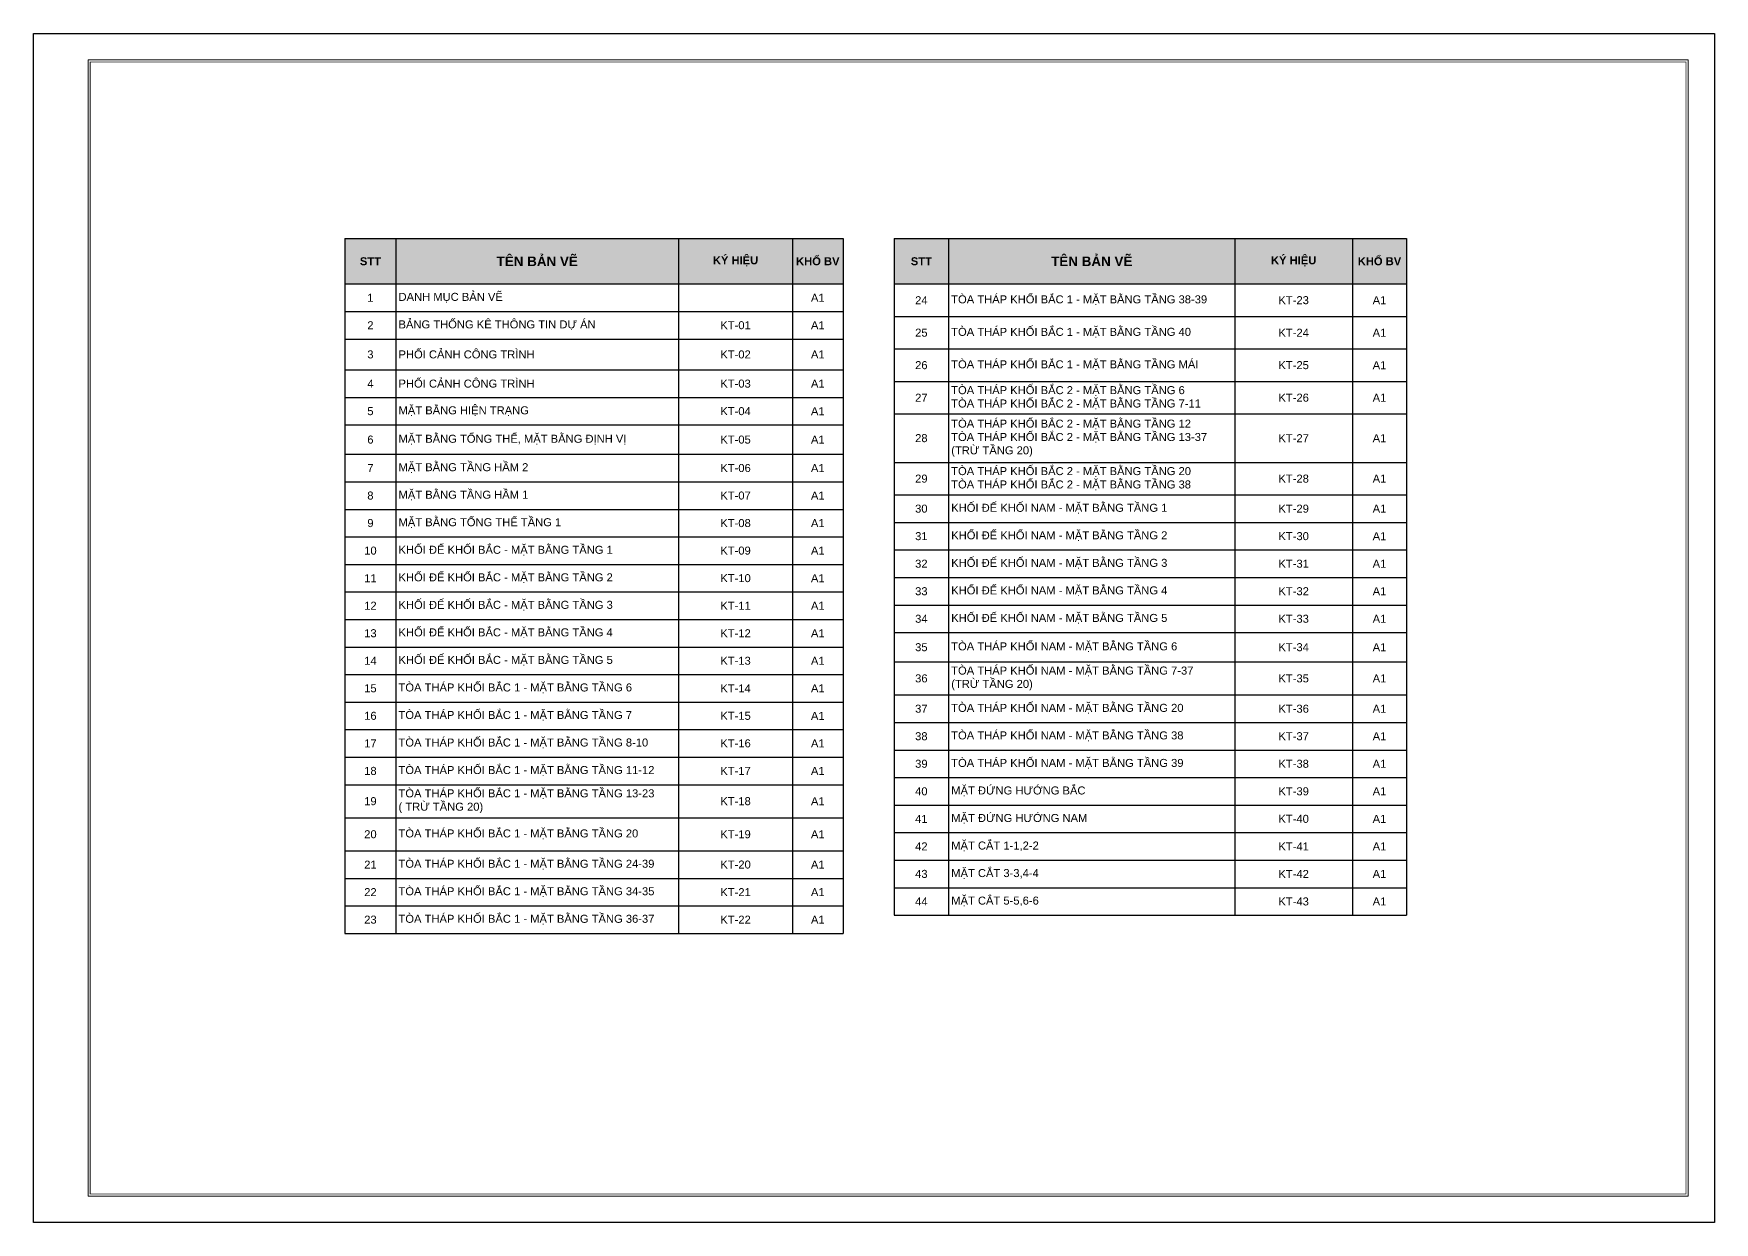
# Model space of a CAD drawing. Header units: inches. Extents: x -132928 to 319841, y -173967 to 450.
# Drawn here: x 57235 to 141244, y -173967 to -114567 of the extents above; entities that cross this region are included whole.
import ezdxf

# ---------------------------------------------------------------- set-up
doc = ezdxf.new("R2010")
doc.units = ezdxf.units.IN
doc.header["$MEASUREMENT"] = 0
doc.layers.add('KT-Chu viet', color=255, linetype='Continuous', lineweight=20)
doc.layers.add('KT-Net thay', color=7, linetype='Continuous', lineweight=15)
doc.styles.add('font unicode ccu', font='arial.ttf')

# ---------------------------------------------------------------- blocks, each defined once
blk = doc.blocks.new('*T3')
at = {"layer": 'KT-Chu viet', "color": 0, "linetype": 'ByBlock', "lineweight": -2, "transparency": 16777216}
for p, q in [((0, 0), (24896, 0)), ((0, 0), (0, -34718)), ((2542, 0), (2542, -34718)), ((16675, 0), (16675, -34718)), ((22367, 0), (22367, -34718)), ((24896, 0), (24896, -34718)), ((0, -2265), (24896, -2265)), ((0, -3640), (24896, -3640)), ((0, -5016), (24896, -5016)), ((0, -6558), (24896, -6558)), ((0, -7934), (24896, -7934)), ((0, -9310), (24896, -9310)), ((0, -10776), (24896, -10776)), ((0, -12151), (24896, -12151)), ((0, -13527), (24896, -13527)), ((0, -14903), (24896, -14903)), ((0, -16279), (24896, -16279)), ((0, -17655), (24896, -17655)), ((0, -19030), (24896, -19030)), ((0, -20406), (24896, -20406)), ((0, -21782), (24896, -21782)), ((0, -23158), (24896, -23158)), ((0, -24533), (24896, -24533)), ((0, -25909), (24896, -25909)), ((0, -27285), (24896, -27285)), ((0, -28938), (24896, -28938)), ((0, -30591), (24896, -30591)), ((0, -31966), (24896, -31966)), ((0, -33342), (24896, -33342)), ((0, -34718), (24896, -34718))]:
    blk.add_line(p, q, dxfattribs=at)
at = {"layer": 'KT-Chu viet', "color": 11, "true_color": 0xff6666, "transparency": 16777216}
for points in [[(0, 0), (0, -2265), (2542, 0), (2542, -2265)], [(2542, 0), (2542, -2265), (16675, 0), (16675, -2265)], [(16675, 0), (16675, -2265), (22367, 0), (22367, -2265)], [(22367, 0), (22367, -2265), (24896, 0), (24896, -2265)]]:
    blk.add_solid(points, dxfattribs=at)
at = {"layer": 'KT-Chu viet', "color": 0, "transparency": 16777216, "style": 'font unicode ccu'}
for s, insert, char_height, width, attachment_point in [('{\\fArial|b1|i0|c0|p34;TÊN BẢN VẼ}', (9608, -1132), 480, 13866.72, 5), ('{\\fArial|b1|i0|c0|p34;KÝ HIỆU}', (19521, -1132), 400, 5425.33, 5), ('{\\fArial|b1|i0|c0|p34;KHỔ BV}', (23632, -1132), 400, 2262.21, 5), ('{\\fArial|b1|i0|c0|p34;STT}', (1271, -1132), 400, 2275.06, 5), ('1', (1271, -2953), 400, 2275.06, 5), ('DANH MỤC BẢN VẼ', (2675, -2953), 400, 13866.72, 4), ('A1', (23632, -2953), 400, 2262.21, 5), ('2', (1271, -4328), 400, 2275.06, 5), ('BẢNG THỐNG KÊ THÔNG TIN DỰ ÁN', (2675, -4328), 400, 13866.72, 4), ('KT-01', (19521, -4328), 400, 5051.99, 5), ('A1', (23632, -4328), 400, 2262.21, 5), ('3', (1271, -5787), 400, 2275.06, 5), ('PHỐI CẢNH CÔNG TRÌNH', (2675, -5787), 400, 13866.72, 4), ('KT-02', (19521, -5787), 400, 5051.99, 5), ('A1', (23632, -5787), 400, 2262.21, 5), ('4', (1271, -7246), 400, 2275.06, 5), ('PHỐI CẢNH CÔNG TRÌNH', (2675, -7246), 400, 13866.72, 4), ('KT-03', (19521, -7246), 400, 5051.99, 5), ('A1', (23632, -7246), 400, 2262.21, 5), ('MẶT BẰNG HIỆN TRẠNG', (2675, -8622), 400, 13866.72, 4), ('5', (1271, -8622), 400, 2275.06, 5), ('KT-04', (19521, -8622), 400, 5051.99, 5), ('A1', (23632, -8622), 400, 2262.21, 5), ('6', (1271, -10043), 400, 2275.06, 5), ('MẶT BẰNG TỔNG THỂ, MẶT BẰNG ĐỊNH VỊ', (2675, -10043), 400, 13866.72, 4), ('KT-05', (19521, -10043), 400, 5051.99, 5), ('A1', (23632, -10043), 400, 2262.21, 5), ('7', (1271, -11464), 400, 2275.06, 5), ('MẶT BẰNG TẦNG HẦM 2', (2675, -11464), 400, 13866.72, 4), ('KT-06', (19521, -11464), 400, 5051.99, 5), ('A1', (23632, -11464), 400, 2262.21, 5), ('MẶT BẰNG TẦNG HẦM 1', (2675, -12839), 400, 13866.72, 4), ('8', (1271, -12839), 400, 2275.06, 5), ('KT-07', (19521, -12839), 400, 5051.99, 5), ('A1', (23632, -12839), 400, 2262.21, 5), ('9', (1271, -14215), 400, 2275.06, 5), ('MẶT BẰNG TỔNG THỂ TẦNG 1', (2675, -14215), 400, 13866.72, 4), ('KT-08', (19521, -14215), 400, 5051.99, 5), ('A1', (23632, -14215), 400, 2262.21, 5), ('10', (1271, -15591), 400, 2275.06, 5), ('KHỐI ĐẾ KHỐI BẮC - MẶT BẰNG TẦNG 1', (2675, -15591), 400, 13866.72, 4), ('KT-09', (19521, -15591), 400, 5051.99, 5), ('A1', (23632, -15591), 400, 2262.21, 5), ('11', (1271, -16967), 400, 2275.06, 5), ('KHỐI ĐẾ KHỐI BẮC - MẶT BẰNG TẦNG 2', (2675, -16967), 400, 13866.72, 4), ('KT-10', (19521, -16967), 400, 5051.99, 5), ('A1', (23632, -16967), 400, 2262.21, 5), ('12', (1271, -18342), 400, 2275.06, 5), ('KHỐI ĐẾ KHỐI BẮC - MẶT BẰNG TẦNG 3', (2675, -18342), 400, 13866.72, 4), ('KT-11', (19521, -18342), 400, 5051.99, 5), ('A1', (23632, -18342), 400, 2262.21, 5), ('13', (1271, -19718), 400, 2275.06, 5), ('KHỐI ĐẾ KHỐI BẮC - MẶT BẰNG TẦNG 4', (2675, -19718), 400, 13866.72, 4), ('KT-12', (19521, -19718), 400, 5051.99, 5), ('A1', (23632, -19718), 400, 2262.21, 5), ('14', (1271, -21094), 400, 2275.06, 5), ('KHỐI ĐẾ KHỐI BẮC - MẶT BẰNG TẦNG 5', (2675, -21094), 400, 13866.72, 4), ('KT-13', (19521, -21094), 400, 5051.99, 5), ('A1', (23632, -21094), 400, 2262.21, 5), ('15', (1271, -22470), 400, 2275.06, 5), ('TÒA THÁP KHỐI BẮC 1 - MẶT BẰNG TẦNG 6', (2675, -22470), 400, 13866.72, 4), ('KT-14', (19521, -22470), 400, 5051.99, 5), ('A1', (23632, -22470), 400, 2262.21, 5), ('TÒA THÁP KHỐI BẮC 1 - MẶT BẰNG TẦNG 7', (2675, -23846), 400, 13866.72, 4), ('16', (1271, -23846), 400, 2275.06, 5), ('KT-15', (19521, -23846), 400, 5051.99, 5), ('A1', (23632, -23846), 400, 2262.21, 5), ('17', (1271, -25221), 400, 2275.06, 5), ('TÒA THÁP KHỐI BẮC 1 - MẶT BẰNG TẦNG 8-10', (2675, -25221), 400, 13866.72, 4), ('KT-16', (19521, -25221), 400, 5051.99, 5), ('A1', (23632, -25221), 400, 2262.21, 5), ('18', (1271, -26597), 400, 2275.06, 5), ('TÒA THÁP KHỐI BẮC 1 - MẶT BẰNG TẦNG 11-12', (2675, -26597), 400, 13866.72, 4), ('KT-17', (19521, -26597), 400, 5051.99, 5), ('A1', (23632, -26597), 400, 2262.21, 5), ('TÒA THÁP KHỐI BẮC 1 - MẶT BẰNG TẦNG 13-23\\P( TRỪ TẦNG 20)', (2675, -28111), 400, 13866.72, 4), ('19', (1271, -28111), 400, 2275.06, 5), ('KT-18', (19521, -28111), 400, 5051.99, 5), ('A1', (23632, -28111), 400, 2262.21, 5), ('TÒA THÁP KHỐI BẮC 1 - MẶT BẰNG TẦNG 20', (2675, -29764), 400, 13866.72, 4), ('20', (1271, -29764), 400, 2275.06, 5), ('KT-19', (19521, -29764), 400, 5051.99, 5), ('A1', (23632, -29764), 400, 2262.21, 5), ('21', (1271, -31279), 400, 2275.06, 5), ('TÒA THÁP KHỐI BẮC 1 - MẶT BẰNG TẦNG 24-39', (2675, -31279), 400, 13866.72, 4), ('KT-20', (19521, -31279), 400, 5051.99, 5), ('A1', (23632, -31279), 400, 2262.21, 5), ('22', (1271, -32654), 400, 2275.06, 5), ('TÒA THÁP KHỐI BẮC 1 - MẶT BẰNG TẦNG 34-35', (2675, -32654), 400, 13866.72, 4), ('KT-21', (19521, -32654), 400, 5051.99, 5), ('A1', (23632, -32654), 400, 2262.21, 5), ('23', (1271, -34030), 400, 2275.06, 5), ('TÒA THÁP KHỐI BẮC 1 - MẶT BẰNG TẦNG 36-37', (2675, -34030), 400, 13866.72, 4), ('KT-22', (19521, -34030), 400, 5051.99, 5), ('A1', (23632, -34030), 400, 2262.21, 5)]:
    blk.add_mtext(s, dxfattribs=dict(at, insert=insert, char_height=char_height, width=width, attachment_point=attachment_point))
blk = doc.blocks.new('*T4')
at = {"layer": 'KT-Chu viet', "color": 0, "linetype": 'ByBlock', "lineweight": -2, "transparency": 16777216}
for p, q in [((0, 0), (25614, 0)), ((0, 0), (0, -33808)), ((2721, 0), (2721, -33808)), ((17034, 0), (17034, -33808)), ((22905, 0), (22905, -33808)), ((25614, 0), (25614, -33808)), ((0, -2265), (25614, -2265)), ((0, -3889), (25614, -3889)), ((0, -5513), (25614, -5513)), ((0, -7136), (25614, -7136)), ((0, -8760), (25614, -8760)), ((0, -11181), (25614, -11181)), ((0, -12805), (25614, -12805)), ((0, -14180), (25614, -14180)), ((0, -15556), (25614, -15556)), ((0, -16932), (25614, -16932)), ((0, -18308), (25614, -18308)), ((0, -19684), (25614, -19684)), ((0, -21149), (25614, -21149)), ((0, -22802), (25614, -22802)), ((0, -24178), (25614, -24178)), ((0, -25554), (25614, -25554)), ((0, -26930), (25614, -26930)), ((0, -28305), (25614, -28305)), ((0, -29681), (25614, -29681)), ((0, -31057), (25614, -31057)), ((0, -32433), (25614, -32433)), ((0, -33808), (25614, -33808))]:
    blk.add_line(p, q, dxfattribs=at)
at = {"layer": 'KT-Chu viet', "color": 11, "true_color": 0xff6666, "transparency": 16777216}
for points in [[(0, 0), (0, -2265), (2721, 0), (2721, -2265)], [(2721, 0), (2721, -2265), (17034, 0), (17034, -2265)], [(17034, 0), (17034, -2265), (22905, 0), (22905, -2265)], [(22905, 0), (22905, -2265), (25614, 0), (25614, -2265)]]:
    blk.add_solid(points, dxfattribs=at)
at = {"layer": 'KT-Chu viet', "color": 0, "transparency": 16777216, "style": 'font unicode ccu'}
for s, insert, char_height, width, attachment_point in [('{\\fArial|b1|i0|c0|p34;TÊN BẢN VẼ}', (9878, -1132), 480, 14046.13, 5), ('{\\fArial|b1|i0|c0|p34;KÝ HIỆU}', (19970, -1132), 400, 5604.74, 5), ('{\\fArial|b1|i0|c0|p34;KHỔ BV}', (24260, -1132), 400, 2441.63, 5), ('{\\fArial|b1|i0|c0|p34;STT}', (1361, -1132), 400, 2454.48, 5), ('24', (1361, -3077), 400, 2454.48, 5), ('TÒA THÁP KHỐI BẮC 1 - MẶT BẰNG TẦNG 38-39', (2854, -3077), 400, 14046.13, 4), ('KT-23', (19970, -3077), 400, 5231.41, 5), ('A1', (24260, -3077), 400, 2441.63, 5), ('25', (1361, -4701), 400, 2454.48, 5), ('TÒA THÁP KHỐI BẮC 1 - MẶT BẰNG TẦNG 40', (2854, -4701), 400, 14046.13, 4), ('KT-24', (19970, -4701), 400, 5231.41, 5), ('A1', (24260, -4701), 400, 2441.63, 5), ('26', (1361, -6324), 400, 2454.48, 5), ('TÒA THÁP KHỐI BẮC 1 - MẶT BẰNG TẦNG MÁI', (2854, -6324), 400, 14046.13, 4), ('KT-25', (19970, -6324), 400, 5231.41, 5), ('A1', (24260, -6324), 400, 2441.63, 5), ('TÒA THÁP KHỐI BẮC 2 - MẶT BẰNG TẦNG 6\\PTÒA THÁP KHỐI BẮC 2 - MẶT BẰNG TẦNG 7-11', (2854, -7948), 400, 14046.13, 4), ('27', (1361, -7948), 400, 2454.48, 5), ('KT-26', (19970, -7948), 400, 5231.41, 5), ('A1', (24260, -7948), 400, 2441.63, 5), ('TÒA THÁP KHỐI BẮC 2 - MẶT BẰNG TẦNG 12\\PTÒA THÁP KHỐI BẮC 2 - MẶT BẰNG TẦNG 13-37\\P(TRỪ TẦNG 20)', (2854, -9971), 400, 14046.13, 4), ('28', (1361, -9971), 400, 2454.48, 5), ('KT-27', (19970, -9971), 400, 5231.41, 5), ('A1', (24260, -9971), 400, 2441.63, 5), ('TÒA THÁP KHỐI BẮC 2 - MẶT BẰNG TẦNG 20\\PTÒA THÁP KHỐI BẮC 2 - MẶT BẰNG TẦNG 38', (2854, -11993), 400, 14046.13, 4), ('29', (1361, -11993), 400, 2454.48, 5), ('KT-28', (19970, -11993), 400, 5231.41, 5), ('A1', (24260, -11993), 400, 2441.63, 5), ('30', (1361, -13493), 400, 2454.48, 5), ('KHỐI ĐẾ KHỐI NAM - MẶT BẰNG TẦNG 1', (2854, -13493), 400, 14046.13, 4), ('KT-29', (19970, -13493), 400, 5231.41, 5), ('A1', (24260, -13493), 400, 2441.63, 5), ('31', (1361, -14868), 400, 2454.48, 5), ('KHỐI ĐẾ KHỐI NAM - MẶT BẰNG TẦNG 2', (2854, -14868), 400, 14046.13, 4), ('KT-30', (19970, -14868), 400, 5231.41, 5), ('A1', (24260, -14868), 400, 2441.63, 5), ('KHỐI ĐẾ KHỐI NAM - MẶT BẰNG TẦNG 3', (2854, -16244), 400, 14046.13, 4), ('32', (1361, -16244), 400, 2454.48, 5), ('KT-31', (19970, -16244), 400, 5231.41, 5), ('A1', (24260, -16244), 400, 2441.63, 5), ('33', (1361, -17620), 400, 2454.48, 5), ('KHỐI ĐẾ KHỐI NAM - MẶT BẰNG TẦNG 4', (2854, -17620), 400, 14046.13, 4), ('KT-32', (19970, -17620), 400, 5231.41, 5), ('A1', (24260, -17620), 400, 2441.63, 5), ('34', (1361, -18996), 400, 2454.48, 5), ('KHỐI ĐẾ KHỐI NAM - MẶT BẰNG TẦNG 5', (2854, -18996), 400, 14046.13, 4), ('KT-33', (19970, -18996), 400, 5231.41, 5), ('A1', (24260, -18996), 400, 2441.63, 5), ('TÒA THÁP KHỐI NAM - MẶT BẰNG TẦNG 6', (2854, -20417), 400, 14046.13, 4), ('35', (1361, -20417), 400, 2454.48, 5), ('KT-34', (19970, -20417), 400, 5231.41, 5), ('A1', (24260, -20417), 400, 2441.63, 5), ('36', (1361, -21976), 400, 2454.48, 5), ('TÒA THÁP KHỐI NAM - MẶT BẰNG TẦNG 7-37\\P(TRỪ TẦNG 20)', (2854, -21976), 400, 14046.13, 4), ('KT-35', (19970, -21976), 400, 5231.41, 5), ('A1', (24260, -21976), 400, 2441.63, 5), ('37', (1361, -23490), 400, 2454.48, 5), ('TÒA THÁP KHỐI NAM - MẶT BẰNG TẦNG 20', (2854, -23490), 400, 14046.13, 4), ('KT-36', (19970, -23490), 400, 5231.41, 5), ('A1', (24260, -23490), 400, 2441.63, 5), ('38', (1361, -24866), 400, 2454.48, 5), ('TÒA THÁP KHỐI NAM - MẶT BẰNG TẦNG 38', (2854, -24866), 400, 14046.13, 4), ('KT-37', (19970, -24866), 400, 5231.41, 5), ('A1', (24260, -24866), 400, 2441.63, 5), ('39', (1361, -26242), 400, 2454.48, 5), ('TÒA THÁP KHỐI NAM - MẶT BẰNG TẦNG 39', (2854, -26242), 400, 14046.13, 4), ('KT-38', (19970, -26242), 400, 5231.41, 5), ('A1', (24260, -26242), 400, 2441.63, 5), ('40', (1361, -27618), 400, 2454.48, 5), ('MẶT ĐỨNG HƯỚNG BẮC ', (2854, -27618), 400, 14046.13, 4), ('KT-39', (19970, -27618), 400, 5231.41, 5), ('A1', (24260, -27618), 400, 2441.63, 5), ('41', (1361, -28993), 400, 2454.48, 5), ('MẶT ĐỨNG HƯỚNG NAM ', (2854, -28993), 400, 14046.13, 4), ('KT-40', (19970, -28993), 400, 5231.41, 5), ('A1', (24260, -28993), 400, 2441.63, 5), ('42', (1361, -30369), 400, 2454.48, 5), ('MẶT CẮT 1-1,2-2', (2854, -30369), 400, 14046.13, 4), ('KT-41', (19970, -30369), 400, 5231.41, 5), ('A1', (24260, -30369), 400, 2441.63, 5), ('43', (1361, -31745), 400, 2454.48, 5), ('MẶT CẮT 3-3,4-4', (2854, -31745), 400, 14046.13, 4), ('KT-42', (19970, -31745), 400, 5231.41, 5), ('A1', (24260, -31745), 400, 2441.63, 5), ('MẶT CẮT 5-5,6-6', (2854, -33121), 400, 14046.13, 4), ('44', (1361, -33121), 400, 2454.48, 5), ('KT-43', (19970, -33121), 400, 5231.41, 5), ('A1', (24260, -33121), 400, 2441.63, 5)]:
    blk.add_mtext(s, dxfattribs=dict(at, insert=insert, char_height=char_height, width=width, attachment_point=attachment_point))

msp = doc.modelspace()

# ---------------------------------------------------------------- linework, layer by layer
at = {"layer": 'Defpoints', "color": 5}
msp.add_lwpolyline([(141244, -173967), (57235, -173967), (57235, -114567), (141244, -114567)], close=True, dxfattribs=at)
at = {"layer": 'KT-Net thay', "ltscale": 100}
msp.add_lwpolyline([(59964, -115882), (139929, -115882), (139929, -172653), (59964, -172653)], close=True, dxfattribs=at)
at = {"layer": 'KT-Net thay', "ltscale": 100, "const_width": 40}
msp.add_lwpolyline([(60064, -115982), (139829, -115982), (139829, -172553), (60064, -172553)], close=True, dxfattribs=at)

# ---------------------------------------------------------------- block references
for name, p in [('*T3', (72798, -124812)), ('*T4', (100245, -124812))]:
    msp.add_blockref(name, p)

doc.saveas('drawing.dxf')
